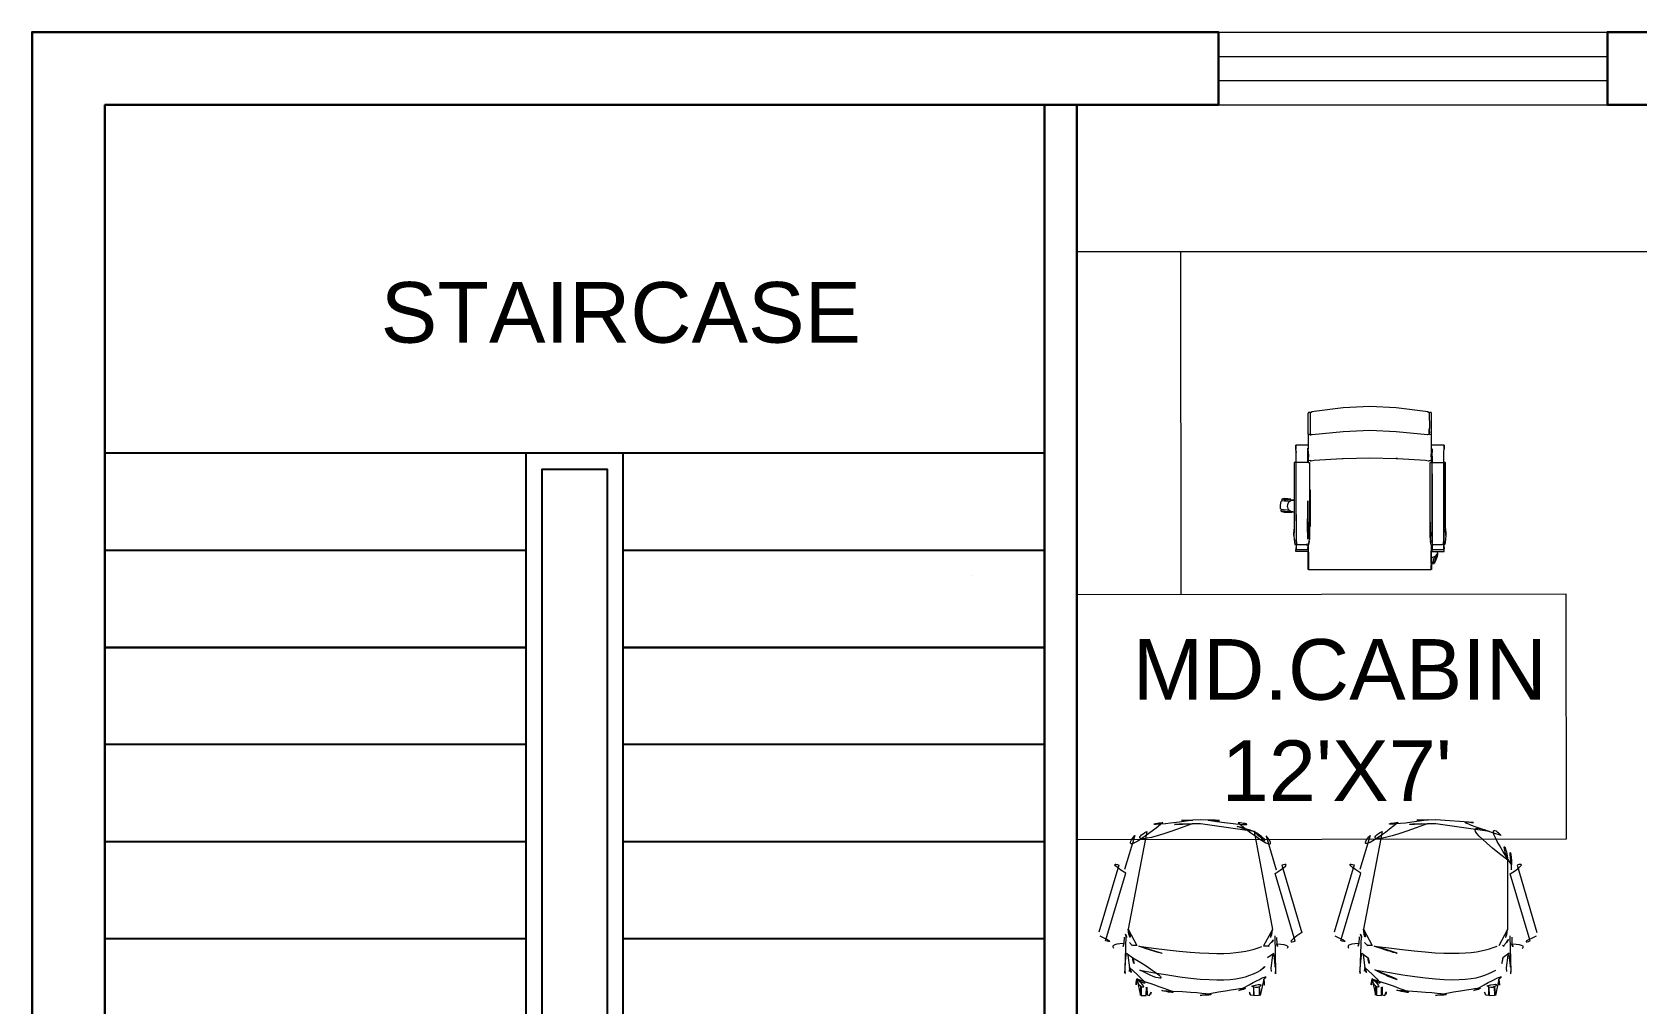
# Model space of a CAD drawing. Header units: inches. Extents: x 31613 to 11629803103, y 12993 to 6379790274.
# Drawn here: x 11629802738.4 to 11629802936.5, y 6379790154.3 to 6379790274.3 of the extents above; entities that cross this region are included whole.
import ezdxf

# ---------------------------------------------------------------- set-up
doc = ezdxf.new("R2010")
doc.units = ezdxf.units.IN
doc.layers.add('PDF_0', color=7, linetype='Continuous')
doc.layers.add('PDF_Text', color=7, linetype='Continuous')
for name, color, linetype, true_color in [('PDF_EXITING WALLS', 7, 'Continuous', 0xdd0000), ('PDF_FURNITURE', 30, 'Continuous', 0xff7f00), ('PDF_GLASS PARTITION', 7, 'Continuous', 0x7fffff)]:
    doc.layers.add(name, color=color, linetype=linetype, true_color=true_color)
doc.styles.add('PDF Arial', font='arial.ttf')

msp = doc.modelspace()

# ---------------------------------------------------------------- linework, layer by layer
at = {"layer": 'PDF_0', "lineweight": 25}
for points in [[(11629802863.38671, 6379790222.344686), (11629802804.37497, 6379790222.344686), (11629802747.37365, 6379790222.344686)], [(11629802799.38834, 6379790114.353596), (11629802799.38834, 6379790222.344686)], [(11629802811.37202, 6379790114.353596), (11629802811.37202, 6379790222.344686)], [(11629802867.44862, 6379790222.344686), (11629802867.4092, 6379790222.344686)], [(11629802747.37365, 6379790114.353596), (11629802801.37905, 6379790114.353596), (11629802801.37905, 6379790220.353975), (11629802804.37497, 6379790220.353975), (11629802809.38131, 6379790220.353975), (11629802809.38131, 6379790114.353596), (11629802863.38671, 6379790114.353596)], [(11629802799.38834, 6379790210.341296), (11629802747.37365, 6379790210.341296)], [(11629802863.38671, 6379790210.341296), (11629802811.37202, 6379790210.341296)], [(11629802867.44862, 6379790210.341296), (11629802867.38949, 6379790210.341296)], [(11629802854.37924, 6379790207.207406), (11629802854.37924, 6379790207.207406)], [(11629802799.38834, 6379790186.354226), (11629802747.37365, 6379790186.354226)], [(11629802863.38671, 6379790186.354226), (11629802811.37202, 6379790186.354226)], [(11629802867.44697, 6379790187.438213), (11629802867.40755, 6379790187.438213)], [(11629802799.38834, 6379790174.350836), (11629802747.37365, 6379790174.350836)], [(11629802863.38671, 6379790174.350836), (11629802811.37202, 6379790174.350836)], [(11629802867.44697, 6379790175.434823), (11629802867.40755, 6379790175.434823)], [(11629802799.38834, 6379790162.347445), (11629802747.37365, 6379790162.347445)], [(11629802863.38671, 6379790162.347445), (11629802811.37202, 6379790162.347445)]]:
    msp.add_lwpolyline(points, dxfattribs=at)
for points in [[(11629802747.37365, 6379790198.357615), (11629802799.38834, 6379790198.357615)], [(11629802811.37202, 6379790198.357615), (11629802863.38671, 6379790198.357615)], [(11629802867.38949, 6379790198.357615), (11629802867.44862, 6379790198.357615)], [(11629802867.38949, 6379790198.357615), (11629802867.44862, 6379790198.357615)]]:
    msp.add_lwpolyline(points, close=True, dxfattribs=at)
at = {"layer": 'PDF_EXITING WALLS', "lineweight": 30}
for points in [[(11629803086.99666, 6379790274.339665), (11629803094.38791, 6379790274.339665), (11629803103.37567, 6379790274.339665), (11629803103.37567, 6379790265.351906), (11629803103.37567, 6379789951.351895), (11629803103.37567, 6379789942.364136), (11629803094.38791, 6379789942.364136), (11629802747.37365, 6379789942.364136), (11629802738.38589, 6379789942.364136), (11629802738.38589, 6379789951.351895), (11629802738.38589, 6379790265.351906), (11629802738.38589, 6379790274.339665), (11629802747.37365, 6379790274.339665), (11629802884.87061, 6379790274.339665), (11629802884.87061, 6379790265.351906), (11629802867.38784, 6379790265.351906), (11629802747.37365, 6379790265.351906), (11629802747.37365, 6379789951.351895), (11629802943.36989, 6379789951.351895), (11629802943.36989, 6379789953.362316)], [(11629802946.24755, 6379790265.351906), (11629802932.88417, 6379790265.351906), (11629802932.88417, 6379790274.339665), (11629802946.24755, 6379790274.339665)], [(11629802863.38671, 6379790265.351906), (11629802863.38671, 6379790102.411273), (11629802867.38784, 6379790102.411273), (11629802867.38784, 6379790265.351906)]]:
    msp.add_lwpolyline(points, dxfattribs=at)
at = {"layer": 'PDF_FURNITURE', "lineweight": 0}
for points in [[(11629802946.22626, 6379790247.218706), (11629802867.38784, 6379790247.218706), (11629802867.38784, 6379790265.351906), (11629802946.24755, 6379790265.351906), (11629802946.24755, 6379790250.352595), (11629802946.24755, 6379790250.352595)], [(11629802880.27818, 6379790204.921045), (11629802880.23876, 6379790247.218706), (11629802867.38784, 6379790247.198996), (11629802867.36813, 6379790204.901336)], [(11629802894.41025, 6379790222.975343), (11629802894.41025, 6379790222.955633), (11629802894.41025, 6379790222.896503), (11629802894.42996, 6379790222.896503)], [(11629802895.92792, 6379790222.600853), (11629802895.92792, 6379790222.837373)], [(11629802912.72084, 6379790223.172443), (11629802912.72084, 6379790223.310413), (11629802912.72084, 6379790223.290703), (11629802912.74055, 6379790223.172443)], [(11629802912.68142, 6379790221.102893), (11629802912.68142, 6379790219.506383), (11629802912.68142, 6379790214.775983)], [(11629802893.81895, 6379790216.668143), (11629802893.06997, 6379790216.727273), (11629802892.83345, 6379790216.687853), (11629802892.91229, 6379790216.668143), (11629802893.1291, 6379790216.668143), (11629802893.44446, 6379790216.628723), (11629802893.74011, 6379790216.609013), (11629802893.97663, 6379790216.589303), (11629802894.03576, 6379790216.589303), (11629802894.03576, 6379790216.609013)], [(11629802892.71519, 6379790215.150473), (11629802892.99113, 6379790215.071633), (11629802893.64156, 6379790215.012503), (11629802893.93721, 6379790215.051923), (11629802893.85837, 6379790215.051923), (11629802893.62185, 6379790215.091343), (11629802893.3262, 6379790215.111053), (11629802893.08968, 6379790215.130763), (11629802892.77432, 6379790215.150473)], [(11629802896.10531, 6379790213.751063), (11629802896.10531, 6379790213.810193), (11629802896.12502, 6379790213.100633), (11629802896.12502, 6379790212.391073), (11629802896.10531, 6379790211.937743), (11629802896.10531, 6379790212.864113)], [(11629802911.02578, 6379790212.292523), (11629802911.04549, 6379790212.253103), (11629802911.04549, 6379790212.213683), (11629802911.02578, 6379790211.898323), (11629802911.02578, 6379790211.937743), (11629802911.00607, 6379790212.391073), (11629802911.00607, 6379790213.100633), (11629802911.02578, 6379790213.810193), (11629802911.02578, 6379790213.751063), (11629802911.02578, 6379790212.864113), (11629802911.04549, 6379790212.331943)], [(11629802894.21315, 6379790213.021793), (11629802894.21315, 6379790212.942953), (11629802894.21315, 6379790212.864113), (11629802894.19344, 6379790212.174263), (11629802894.17373, 6379790212.292523), (11629802894.17373, 6379790212.391073)], [(11629802912.91794, 6379790213.021793), (11629802912.95736, 6379790212.391073), (11629802912.95736, 6379790212.292523), (11629802912.93765, 6379790212.174263), (11629802912.93765, 6379790212.272813), (11629802912.91794, 6379790212.864113), (11629802912.91794, 6379790212.942953)], [(11629802911.91273, 6379790210.025873), (11629802911.91273, 6379790209.887903), (11629802911.91273, 6379790209.868193), (11629802911.87331, 6379790209.592253), (11629802911.63679, 6379790208.981243), (11629802911.49882, 6379790208.744723), (11629802911.47911, 6379790208.744723), (11629802911.47911, 6379790208.725013), (11629802911.40027, 6379790208.626463), (11629802911.18346, 6379790208.685593), (11629802911.28201, 6379790208.725013), (11629802911.28201, 6379790208.744723), (11629802911.36085, 6379790208.981243), (11629802911.51853, 6379790209.375443), (11629802911.61708, 6379790209.611963), (11629802911.73534, 6379790209.710513), (11629802911.81418, 6379790209.809063), (11629802911.87331, 6379790209.907613), (11629802911.89302, 6379790209.927323)], [(11629802912.70113, 6379790211.169053), (11629802912.68142, 6379790211.169053)], [(11629802895.92792, 6379790207.995743), (11629802895.92792, 6379790208.173133), (11629802895.94763, 6379790207.995743)], [(11629802911.16375, 6379790207.995743), (11629802911.18346, 6379790208.173133), (11629802911.18346, 6379790207.995743)], [(11629802927.83841, 6379790174.725263), (11629802927.79899, 6379790204.920983), (11629802867.38784, 6379790204.842143), (11629802867.40755, 6379790174.646423)]]:
    msp.add_lwpolyline(points, close=True, dxfattribs=at)
for points in [[(11629802911.16375, 6379790227.272123), (11629802911.18346, 6379790227.291833), (11629802911.14404, 6379790227.350963), (11629802910.90752, 6379790227.350963), (11629802910.88781, 6379790227.311543), (11629802910.69071, 6379790227.429803), (11629802910.43448, 6379790227.488933), (11629802906.82755, 6379790227.922553), (11629802903.55569, 6379790228.119653), (11629802900.28383, 6379790227.922553), (11629802896.6769, 6379790227.488933), (11629802896.42067, 6379790227.429803), (11629802896.22357, 6379790227.311543), (11629802896.20386, 6379790227.350963), (11629802895.96734, 6379790227.350963), (11629802895.92792, 6379790227.291833), (11629802895.94763, 6379790227.272123)], [(11629802895.92792, 6379790224.690113), (11629802895.92792, 6379790227.291833)], [(11629802912.72084, 6379790223.310413), (11629802912.72084, 6379790223.330123), (11629802911.18346, 6379790223.330123), (11629802911.18346, 6379790223.487803), (11629802911.18346, 6379790223.507513), (11629802911.18346, 6379790223.527223), (11629802911.18346, 6379790223.606063), (11629802911.18346, 6379790223.625773), (11629802911.18346, 6379790223.684903), (11629802911.18346, 6379790224.414173), (11629802911.18346, 6379790224.690113), (11629802911.14404, 6379790224.630983), (11629802910.92723, 6379790224.611273), (11629802910.88781, 6379790224.670403), (11629802910.69071, 6379790224.591563), (11629802906.82755, 6379790224.966053), (11629802903.55569, 6379790225.123733), (11629802900.28383, 6379790224.966053), (11629802896.42067, 6379790224.591563), (11629802896.22357, 6379790224.670403), (11629802896.22357, 6379790224.650693), (11629802896.22357, 6379790224.729533), (11629802896.22357, 6379790224.749243), (11629802896.22357, 6379790224.985763), (11629802896.22357, 6379790225.025183), (11629802896.22357, 6379790225.044893), (11629802896.22357, 6379790227.311543)], [(11629802910.88781, 6379790227.311543), (11629802910.90752, 6379790225.379963), (11629802910.88781, 6379790225.360253), (11629802910.88781, 6379790225.261703)], [(11629802911.18346, 6379790224.690113), (11629802911.18346, 6379790227.291833)], [(11629802896.22357, 6379790224.611273), (11629802896.22357, 6379790224.571853), (11629802896.22357, 6379790224.532433), (11629802896.22357, 6379790224.571853), (11629802896.22357, 6379790224.611273), (11629802896.22357, 6379790224.650693), (11629802896.20386, 6379790224.630983), (11629802895.96734, 6379790224.630983), (11629802895.92792, 6379790224.690113), (11629802895.92792, 6379790224.414173), (11629802895.92792, 6379790223.704613), (11629802895.92792, 6379790223.684903), (11629802895.92792, 6379790223.625773), (11629802895.92792, 6379790223.606063), (11629802895.92792, 6379790223.527223), (11629802895.92792, 6379790223.507513), (11629802895.92792, 6379790223.487803), (11629802895.92792, 6379790223.310413), (11629802895.92792, 6379790222.995053), (11629802895.92792, 6379790222.837373), (11629802895.8885, 6379790222.837373)], [(11629802895.92792, 6379790224.690113), (11629802895.92792, 6379790224.690113)], [(11629802895.92792, 6379790224.414173), (11629802895.92792, 6379790224.414173)], [(11629802895.92792, 6379790223.684903), (11629802895.92792, 6379790223.684903)], [(11629802895.92792, 6379790223.684903), (11629802895.92792, 6379790223.684903)], [(11629802896.22357, 6379790225.025183), (11629802896.22357, 6379790225.025183)], [(11629802896.22357, 6379790224.985763), (11629802896.22357, 6379790224.985763)], [(11629802896.22357, 6379790224.650693), (11629802896.22357, 6379790224.650693)], [(11629802896.22357, 6379790224.532433), (11629802896.22357, 6379790224.532433)], [(11629802910.90752, 6379790225.360253), (11629802910.88781, 6379790225.360253), (11629802910.88781, 6379790225.379963), (11629802910.88781, 6379790225.261703), (11629802910.90752, 6379790225.261703)], [(11629802910.88781, 6379790224.768953), (11629802910.88781, 6379790224.749243), (11629802910.88781, 6379790225.005473), (11629802910.88781, 6379790225.261703), (11629802910.90752, 6379790224.808373)], [(11629802910.88781, 6379790225.261703), (11629802910.88781, 6379790225.261703)], [(11629802910.88781, 6379790224.749243), (11629802910.88781, 6379790224.749243)], [(11629802910.88781, 6379790224.729533), (11629802910.88781, 6379790224.729533)], [(11629802910.88781, 6379790224.729533), (11629802910.88781, 6379790224.729533)], [(11629802911.18346, 6379790224.690113), (11629802911.18346, 6379790224.690113)], [(11629802911.18346, 6379790224.414173), (11629802911.18346, 6379790224.414173)], [(11629802911.18346, 6379790223.684903), (11629802911.18346, 6379790223.684903)], [(11629802911.18346, 6379790223.684903), (11629802911.18346, 6379790223.684903)], [(11629802911.18346, 6379790223.684903), (11629802911.18346, 6379790223.684903)], [(11629802895.92792, 6379790223.310413), (11629802894.41025, 6379790223.330123), (11629802894.41025, 6379790223.251283), (11629802894.41025, 6379790223.172443), (11629802894.41025, 6379790223.113313)], [(11629802894.41025, 6379790223.014763), (11629802894.41025, 6379790222.975343), (11629802894.41025, 6379790223.014763), (11629802894.41025, 6379790223.034473), (11629802894.41025, 6379790223.054183), (11629802894.41025, 6379790223.073893), (11629802894.41025, 6379790223.133023), (11629802894.41025, 6379790223.172443), (11629802894.41025, 6379790223.310413), (11629802894.41025, 6379790223.330123)], [(11629802894.41025, 6379790223.172443), (11629802894.41025, 6379790223.172443)], [(11629802894.41025, 6379790223.133023), (11629802894.41025, 6379790223.113313), (11629802894.41025, 6379790223.073893), (11629802894.41025, 6379790223.054183), (11629802894.41025, 6379790223.014763), (11629802894.41025, 6379790223.054183), (11629802894.41025, 6379790223.014763), (11629802894.41025, 6379790222.975343)], [(11629802894.41025, 6379790223.073893), (11629802894.41025, 6379790223.073893)], [(11629802894.41025, 6379790223.073893), (11629802894.41025, 6379790223.073893)], [(11629802894.41025, 6379790223.073893), (11629802894.41025, 6379790223.073893)], [(11629802894.41025, 6379790223.054183), (11629802894.41025, 6379790223.054183)], [(11629802894.41025, 6379790223.054183), (11629802894.41025, 6379790223.054183)], [(11629802894.41025, 6379790223.054183), (11629802894.41025, 6379790223.054183)], [(11629802894.41025, 6379790223.054183), (11629802894.41025, 6379790223.054183)], [(11629802894.42996, 6379790222.817663), (11629802894.41025, 6379790222.817663), (11629802894.41025, 6379790222.896503), (11629802894.41025, 6379790222.975343), (11629802894.41025, 6379790222.955633), (11629802894.41025, 6379790222.935923), (11629802894.41025, 6379790222.896503), (11629802894.41025, 6379790222.935923), (11629802894.41025, 6379790222.975343), (11629802894.41025, 6379790223.014763), (11629802894.41025, 6379790222.975343), (11629802894.41025, 6379790222.935923)], [(11629802894.41025, 6379790223.014763), (11629802894.41025, 6379790223.014763)], [(11629802894.41025, 6379790223.014763), (11629802894.41025, 6379790223.014763)], [(11629802894.41025, 6379790223.014763), (11629802894.41025, 6379790223.014763)], [(11629802894.41025, 6379790223.014763), (11629802894.41025, 6379790223.014763)], [(11629802894.41025, 6379790223.014763), (11629802894.41025, 6379790223.014763)], [(11629802894.41025, 6379790223.014763), (11629802894.41025, 6379790223.014763)], [(11629802894.41025, 6379790223.014763), (11629802894.41025, 6379790223.014763)], [(11629802894.41025, 6379790223.014763), (11629802894.41025, 6379790223.014763)], [(11629802894.41025, 6379790222.975343), (11629802894.41025, 6379790222.975343)], [(11629802894.41025, 6379790222.975343), (11629802894.41025, 6379790222.975343)], [(11629802894.41025, 6379790222.975343), (11629802894.41025, 6379790222.975343)], [(11629802894.41025, 6379790222.975343), (11629802894.41025, 6379790222.975343)], [(11629802894.41025, 6379790222.975343), (11629802894.41025, 6379790222.975343)], [(11629802894.41025, 6379790222.975343), (11629802894.41025, 6379790222.975343)], [(11629802894.41025, 6379790222.935923), (11629802894.41025, 6379790222.935923)], [(11629802895.92792, 6379790221.201443), (11629802895.8885, 6379790221.201443), (11629802894.44967, 6379790221.201443), (11629802894.44967, 6379790222.285493), (11629802894.44967, 6379790222.502303), (11629802894.44967, 6379790222.541723), (11629802894.44967, 6379790222.561433), (11629802894.42996, 6379790222.817663), (11629802894.42996, 6379790222.896503), (11629802894.41025, 6379790222.896503), (11629802894.41025, 6379790222.837373), (11629802894.41025, 6379790222.896503), (11629802894.41025, 6379790222.837373), (11629802894.41025, 6379790222.817663)], [(11629802894.41025, 6379790222.896503), (11629802894.41025, 6379790222.896503)], [(11629802894.41025, 6379790222.896503), (11629802894.41025, 6379790222.896503)], [(11629802894.42996, 6379790222.896503), (11629802894.42996, 6379790222.896503)], [(11629802894.44967, 6379790222.561433), (11629802894.44967, 6379790222.502303), (11629802894.44967, 6379790222.443173)], [(11629802895.8885, 6379790221.201443), (11629802895.8885, 6379790222.305203), (11629802895.8885, 6379790222.522013), (11629802895.8885, 6379790222.837373), (11629802895.8885, 6379790222.975343)], [(11629802895.92792, 6379790223.507513), (11629802895.92792, 6379790223.507513)], [(11629802895.92792, 6379790223.487803), (11629802895.92792, 6379790223.487803)], [(11629802895.92792, 6379790223.310413), (11629802895.92792, 6379790223.310413)], [(11629802895.92792, 6379790222.837373), (11629802895.92792, 6379790222.837373)], [(11629802895.92792, 6379790222.600853), (11629802895.92792, 6379790222.482593), (11629802895.92792, 6379790222.462883), (11629802895.92792, 6379790222.246073), (11629802895.92792, 6379790221.694193)], [(11629802895.92792, 6379790222.482593), (11629802895.92792, 6379790222.482593)], [(11629802895.92792, 6379790222.482593), (11629802895.92792, 6379790222.482593)], [(11629802895.92792, 6379790222.462883), (11629802895.92792, 6379790222.462883)], [(11629802895.92792, 6379790222.462883), (11629802895.96734, 6379790222.048973)], [(11629802895.96734, 6379790221.989843), (11629802895.96734, 6379790222.048973), (11629802895.92792, 6379790221.694193), (11629802895.92792, 6379790221.575933), (11629802895.92792, 6379790221.457673), (11629802895.92792, 6379790221.201443), (11629802896.10531, 6379790221.201443), (11629802896.12502, 6379790214.795693), (11629802896.12502, 6379790214.775983), (11629802896.10531, 6379790213.810193)], [(11629802895.92792, 6379790221.575933), (11629802895.96734, 6379790221.457673), (11629802896.18415, 6379790221.418253), (11629802896.22357, 6379790221.457673), (11629802896.24328, 6379790221.378833), (11629802896.30241, 6379790221.378833), (11629802896.6769, 6379790221.457673), (11629802900.14586, 6379790221.674483), (11629802900.28383, 6379790221.694193), (11629802903.55569, 6379790221.753323), (11629802906.82755, 6379790221.694193), (11629802906.96552, 6379790221.674483), (11629802906.82755, 6379790221.694193)], [(11629802906.96552, 6379790221.674483), (11629802910.43448, 6379790221.457673), (11629802910.80897, 6379790221.378833), (11629802910.8681, 6379790221.378833), (11629802910.88781, 6379790221.437963), (11629802910.92723, 6379790221.418253), (11629802911.14404, 6379790221.457673), (11629802911.18346, 6379790221.575933), (11629802911.18346, 6379790221.694193), (11629802911.14404, 6379790222.048973), (11629802911.14404, 6379790221.989843)], [(11629802911.14404, 6379790222.048973), (11629802911.18346, 6379790222.462883), (11629802911.18346, 6379790222.482593), (11629802911.18346, 6379790222.541723), (11629802911.18346, 6379790222.837373), (11629802911.18346, 6379790223.330123)], [(11629802911.18346, 6379790223.507513), (11629802911.18346, 6379790223.507513)], [(11629802911.18346, 6379790223.487803), (11629802911.18346, 6379790223.487803)], [(11629802911.18346, 6379790222.837373), (11629802911.18346, 6379790222.837373)], [(11629802911.18346, 6379790222.837373), (11629802911.24259, 6379790222.837373)], [(11629802911.18346, 6379790222.482593), (11629802911.18346, 6379790222.482593)], [(11629802911.18346, 6379790222.482593), (11629802911.18346, 6379790222.482593)], [(11629802911.18346, 6379790221.694193), (11629802911.18346, 6379790222.108103), (11629802911.18346, 6379790222.246073), (11629802911.18346, 6379790222.462883)], [(11629802911.18346, 6379790222.462883), (11629802911.18346, 6379790222.462883)], [(11629802911.2623, 6379790221.970133), (11629802911.2623, 6379790222.108103), (11629802911.24259, 6379790222.108103), (11629802911.20317, 6379790222.108103), (11629802911.18346, 6379790222.108103)], [(11629802911.18346, 6379790221.201443), (11629802911.24259, 6379790221.201443), (11629802911.24259, 6379790221.970133), (11629802911.2623, 6379790221.970133), (11629802911.2623, 6379790221.201443), (11629802911.24259, 6379790221.201443)], [(11629802911.24259, 6379790222.896503), (11629802911.24259, 6379790222.896503)], [(11629802911.24259, 6379790222.896503), (11629802911.24259, 6379790222.837373), (11629802911.2623, 6379790222.502303), (11629802911.2623, 6379790222.443173)], [(11629802911.24259, 6379790222.837373), (11629802911.24259, 6379790222.837373)], [(11629802911.24259, 6379790221.970133), (11629802911.24259, 6379790222.108103), (11629802911.24259, 6379790222.285493), (11629802911.2623, 6379790222.502303), (11629802911.2623, 6379790222.541723)], [(11629802911.2623, 6379790221.201443), (11629802912.68142, 6379790221.201443), (11629802912.70113, 6379790221.201443), (11629802912.70113, 6379790222.285493), (11629802912.68142, 6379790222.541723), (11629802912.72084, 6379790222.817663), (11629802912.74055, 6379790222.837373), (11629802912.74055, 6379790222.975343), (11629802912.72084, 6379790222.837373)], [(11629802911.2623, 6379790222.108103), (11629802911.2623, 6379790222.305203)], [(11629802912.72084, 6379790223.290703), (11629802912.74055, 6379790223.172443), (11629802912.74055, 6379790223.093603)], [(11629802912.72084, 6379790223.054183), (11629802912.74055, 6379790223.014763), (11629802912.74055, 6379790223.054183), (11629802912.72084, 6379790223.054183), (11629802912.72084, 6379790223.073893), (11629802912.72084, 6379790223.172443), (11629802912.74055, 6379790223.172443), (11629802912.74055, 6379790223.093603), (11629802912.74055, 6379790223.054183)], [(11629802912.72084, 6379790223.172443), (11629802912.72084, 6379790223.172443)], [(11629802912.74055, 6379790222.995053), (11629802912.74055, 6379790223.014763), (11629802912.74055, 6379790222.995053), (11629802912.74055, 6379790222.975343), (11629802912.72084, 6379790222.817663)], [(11629802912.72084, 6379790222.817663), (11629802912.72084, 6379790222.817663)], [(11629802912.74055, 6379790223.172443), (11629802912.74055, 6379790223.172443)], [(11629802912.74055, 6379790223.014763), (11629802912.74055, 6379790223.014763)], [(11629802912.74055, 6379790222.975343), (11629802912.74055, 6379790222.975343)], [(11629802912.74055, 6379790222.975343), (11629802912.74055, 6379790222.975343)], [(11629802912.74055, 6379790222.975343), (11629802912.74055, 6379790222.975343)], [(11629802894.44967, 6379790221.201443), (11629802894.21315, 6379790221.201443), (11629802894.21315, 6379790216.549883), (11629802894.19344, 6379790216.549883), (11629802894.17373, 6379790216.549883), (11629802894.15402, 6379790216.530173), (11629802892.69548, 6379790216.648433), (11629802892.65606, 6379790216.431623)], [(11629802894.44967, 6379790221.201443), (11629802894.44967, 6379790221.201443)], [(11629802894.44967, 6379790214.243813), (11629802894.44967, 6379790213.967873), (11629802894.44967, 6379790214.775983), (11629802894.44967, 6379790221.102893)], [(11629802900.14586, 6379790221.674483), (11629802900.28383, 6379790221.694193)], [(11629802910.88781, 6379790221.437963), (11629802910.88781, 6379790221.437963)], [(11629802911.02578, 6379790213.810193), (11629802911.00607, 6379790214.775983), (11629802911.00607, 6379790214.795693), (11629802911.02578, 6379790221.201443), (11629802911.18346, 6379790221.201443), (11629802911.18346, 6379790221.457673), (11629802911.18346, 6379790221.575933)], [(11629802911.24259, 6379790214.795693), (11629802911.24259, 6379790219.782323), (11629802911.24259, 6379790219.802033), (11629802911.24259, 6379790220.117393), (11629802911.24259, 6379790221.083183)], [(11629802911.24259, 6379790220.117393), (11629802911.24259, 6379790220.117393)], [(11629802911.24259, 6379790219.802033), (11629802911.24259, 6379790219.802033)], [(11629802911.24259, 6379790219.782323), (11629802911.24259, 6379790219.782323)], [(11629802911.24259, 6379790219.782323), (11629802911.24259, 6379790216.786403), (11629802911.24259, 6379790214.775983), (11629802911.2623, 6379790214.342363), (11629802911.2623, 6379790213.770773), (11629802911.2623, 6379790213.278023), (11629802911.2623, 6379790213.159763)], [(11629802911.2623, 6379790221.201443), (11629802911.2623, 6379790221.201443)], [(11629802912.91794, 6379790213.021793), (11629802912.91794, 6379790221.201443), (11629802912.70113, 6379790221.201443)], [(11629802896.20386, 6379790217.831033), (11629802896.20386, 6379790213.297733)], [(11629802912.68142, 6379790219.506383), (11629802912.70113, 6379790211.681513), (11629802912.70113, 6379790211.090213), (11629802912.642, 6379790211.090213)], [(11629802893.58243, 6379790216.431623), (11629802893.70069, 6379790216.411913), (11629802893.58243, 6379790216.333073), (11629802893.48388, 6379790216.214813), (11629802893.42475, 6379790216.096553), (11629802893.38533, 6379790215.958583), (11629802893.36562, 6379790215.800903), (11629802893.38533, 6379790215.662933), (11629802893.42475, 6379790215.524963), (11629802893.48388, 6379790215.406703), (11629802893.58243, 6379790215.288443), (11629802893.60214, 6379790215.268733), (11629802893.34591, 6379790215.288443), (11629802892.91229, 6379790215.327863), (11629802892.65606, 6379790215.347573), (11629802892.59693, 6379790215.406703), (11629802892.5378, 6379790215.485543), (11629802892.51809, 6379790215.938873), (11629802892.59693, 6379790216.392203), (11629802892.65606, 6379790216.431623), (11629802892.7349, 6379790216.490753), (11629802892.77432, 6379790216.490753), (11629802893.01084, 6379790216.471043), (11629802893.20794, 6379790216.451333), (11629802892.99113, 6379790216.471043)], [(11629802892.83345, 6379790216.687853), (11629802892.69548, 6379790216.648433)], [(11629802892.83345, 6379790216.687853), (11629802892.83345, 6379790216.687853)], [(11629802892.83345, 6379790216.687853), (11629802892.83345, 6379790216.687853)], [(11629802893.20794, 6379790216.451333), (11629802893.42475, 6379790216.451333), (11629802893.58243, 6379790216.431623), (11629802893.70069, 6379790216.431623), (11629802893.81895, 6379790216.490753), (11629802893.95692, 6379790216.530173), (11629802894.09489, 6379790216.530173), (11629802894.15402, 6379790216.530173)], [(11629802893.70069, 6379790216.431623), (11629802893.70069, 6379790216.411913)], [(11629802893.70069, 6379790216.411913), (11629802893.70069, 6379790216.411913)], [(11629802894.21315, 6379790216.549883), (11629802894.21315, 6379790215.071633), (11629802894.19344, 6379790215.071633), (11629802894.09489, 6379790215.071633), (11629802894.03576, 6379790215.091343), (11629802893.95692, 6379790215.051923), (11629802893.93721, 6379790215.051923)], [(11629802894.03576, 6379790216.589303), (11629802894.07518, 6379790216.589303), (11629802894.17373, 6379790216.549883)], [(11629802895.8885, 6379790211.720933), (11629802895.8885, 6379790211.819483), (11629802895.8885, 6379790212.154553), (11629802895.8885, 6379790212.193973), (11629802895.8885, 6379790212.213683), (11629802895.86879, 6379790212.883823), (11629802895.86879, 6379790213.770773), (11629802895.8885, 6379790214.775983), (11629802895.8885, 6379790215.150473), (11629802895.8885, 6379790215.702353), (11629802895.8885, 6379790216.451333), (11629802895.8885, 6379790215.702353), (11629802895.8885, 6379790215.150473), (11629802895.8885, 6379790212.174263), (11629802895.8885, 6379790212.075713), (11629802895.8885, 6379790212.154553), (11629802895.8885, 6379790212.016583), (11629802895.8885, 6379790212.075713)], [(11629802895.8885, 6379790216.451333), (11629802895.8885, 6379790216.451333)], [(11629802911.24259, 6379790214.775983), (11629802911.24259, 6379790214.795693), (11629802911.24259, 6379790216.786403)], [(11629802892.59693, 6379790215.406703), (11629802892.57722, 6379790215.209603), (11629802892.69548, 6379790215.150473), (11629802892.71519, 6379790215.150473)], [(11629802892.57722, 6379790215.209603), (11629802893.9175, 6379790215.111053)], [(11629802893.3262, 6379790215.111053), (11629802893.3262, 6379790215.111053)], [(11629802894.03576, 6379790215.091343), (11629802893.95692, 6379790215.091343), (11629802893.9175, 6379790215.111053), (11629802893.81895, 6379790215.130763), (11629802893.70069, 6379790215.209603), (11629802893.60214, 6379790215.268733)], [(11629802894.21315, 6379790215.071633), (11629802894.21315, 6379790213.021793)], [(11629802894.44967, 6379790214.775983), (11629802894.44967, 6379790214.243813), (11629802894.44967, 6379790213.770773), (11629802894.44967, 6379790212.883823), (11629802894.44967, 6379790212.193973), (11629802894.44967, 6379790211.720933)], [(11629802894.44967, 6379790213.967873), (11629802894.44967, 6379790213.770773), (11629802894.44967, 6379790213.100633), (11629802894.44967, 6379790213.041503), (11629802894.44967, 6379790213.002083), (11629802894.44967, 6379790212.982373), (11629802894.44967, 6379790212.864113), (11629802894.44967, 6379790212.174263), (11629802894.44967, 6379790211.720933), (11629802894.44967, 6379790211.090213), (11629802894.48909, 6379790211.090213), (11629802894.44967, 6379790211.720933), (11629802894.48909, 6379790211.129633)], [(11629802895.8885, 6379790215.702353), (11629802895.8885, 6379790215.702353)], [(11629802895.8885, 6379790215.150473), (11629802895.8885, 6379790215.150473)], [(11629802911.24259, 6379790214.795693), (11629802911.24259, 6379790214.795693)], [(11629802911.24259, 6379790214.795693), (11629802911.24259, 6379790214.795693)], [(11629802911.24259, 6379790214.795693), (11629802911.24259, 6379790214.795693)], [(11629802911.2623, 6379790214.342363), (11629802911.2623, 6379790213.889033), (11629802911.24259, 6379790214.775983), (11629802911.24259, 6379790213.770773)], [(11629802911.2623, 6379790213.278023), (11629802911.2623, 6379790213.889033)], [(11629802912.68142, 6379790211.720933), (11629802912.68142, 6379790212.193973), (11629802912.68142, 6379790212.883823), (11629802912.68142, 6379790213.770773), (11629802912.68142, 6379790214.775983)], [(11629802894.17373, 6379790212.292523), (11629802894.21315, 6379790212.942953), (11629802894.19344, 6379790212.272813), (11629802894.19344, 6379790212.174263), (11629802894.19344, 6379790212.154553), (11629802894.21315, 6379790211.681513), (11629802894.29199, 6379790211.050793), (11629802894.44967, 6379790211.050793), (11629802894.60735, 6379790211.050793), (11629802894.48909, 6379790211.090213)], [(11629802895.8885, 6379790212.016583), (11629802895.8885, 6379790211.819483)], [(11629802895.8885, 6379790211.819483), (11629802895.8885, 6379790211.819483)], [(11629802896.06589, 6379790211.484413), (11629802896.10531, 6379790211.681513), (11629802896.10531, 6379790212.213683), (11629802896.10531, 6379790212.864113)], [(11629802896.10531, 6379790211.937743), (11629802896.10531, 6379790211.681513)], [(11629802911.02578, 6379790212.864113), (11629802911.02578, 6379790212.292523), (11629802911.02578, 6379790211.937743), (11629802911.02578, 6379790211.819483), (11629802911.02578, 6379790211.799773), (11629802911.02578, 6379790211.681513)], [(11629802911.02578, 6379790211.898323), (11629802911.02578, 6379790211.799773), (11629802911.02578, 6379790211.819483)], [(11629802911.02578, 6379790211.799773), (11629802911.02578, 6379790211.681513), (11629802911.0652, 6379790211.484413), (11629802911.08491, 6379790211.188763), (11629802911.10462, 6379790211.188763), (11629802911.0652, 6379790211.484413)], [(11629802911.02578, 6379790211.799773), (11629802911.02578, 6379790211.799773)], [(11629802911.04549, 6379790212.331943), (11629802911.04549, 6379790212.253103)], [(11629802911.2623, 6379790211.937743), (11629802911.2623, 6379790211.957453), (11629802911.2623, 6379790211.996873), (11629802911.24259, 6379790212.193973), (11629802911.24259, 6379790212.272813), (11629802911.24259, 6379790212.726143), (11629802911.24259, 6379790212.883823), (11629802911.24259, 6379790212.942953), (11629802911.24259, 6379790212.923243), (11629802911.24259, 6379790213.770773), (11629802911.2623, 6379790213.159763), (11629802911.24259, 6379790212.942953)], [(11629802911.24259, 6379790212.923243), (11629802911.24259, 6379790212.469913), (11629802911.24259, 6379790211.839193)], [(11629802911.24259, 6379790212.726143), (11629802911.24259, 6379790212.469913), (11629802911.24259, 6379790212.272813)], [(11629802911.24259, 6379790212.469913), (11629802911.24259, 6379790212.469913)], [(11629802911.28201, 6379790211.208473), (11629802911.2623, 6379790211.582963), (11629802911.24259, 6379790211.681513), (11629802911.24259, 6379790211.839193), (11629802911.2623, 6379790211.819483), (11629802911.2623, 6379790211.720933), (11629802911.2623, 6379790211.937743), (11629802911.2623, 6379790211.819483), (11629802911.2623, 6379790211.582963)], [(11629802911.2623, 6379790211.819483), (11629802911.2623, 6379790211.819483)], [(11629802912.95736, 6379790212.292523), (11629802912.91794, 6379790212.942953), (11629802912.93765, 6379790212.272813), (11629802912.93765, 6379790212.253103), (11629802912.93765, 6379790212.233393), (11629802912.93765, 6379790212.174263), (11629802912.93765, 6379790212.154553), (11629802912.91794, 6379790211.681513), (11629802912.8391, 6379790211.050793), (11629802912.70113, 6379790211.050793)], [(11629802912.93765, 6379790212.272813), (11629802912.93765, 6379790212.272813)], [(11629802912.93765, 6379790212.253103), (11629802912.93765, 6379790212.253103)], [(11629802912.93765, 6379790212.233393), (11629802912.93765, 6379790212.233393)], [(11629802894.44967, 6379790211.050793), (11629802894.44967, 6379790210.696013), (11629802894.41025, 6379790210.696013), (11629802894.41025, 6379790210.656593), (11629802894.41025, 6379790210.538333), (11629802894.41025, 6379790210.459493), (11629802894.41025, 6379790210.420073), (11629802894.41025, 6379790210.400363)], [(11629802895.92792, 6379790210.636883), (11629802895.92792, 6379790210.656593), (11629802895.94763, 6379790210.597463), (11629802895.94763, 6379790210.183553), (11629802895.92792, 6379790210.183553), (11629802894.41025, 6379790210.183553), (11629802894.41025, 6379790210.203263), (11629802894.41025, 6379790210.360943), (11629802894.41025, 6379790210.400363), (11629802894.41025, 6379790210.380653)], [(11629802894.41025, 6379790210.538333), (11629802894.41025, 6379790210.538333)], [(11629802894.41025, 6379790210.459493), (11629802894.41025, 6379790210.459493)], [(11629802894.41025, 6379790210.420073), (11629802894.41025, 6379790210.420073)], [(11629802894.41025, 6379790210.360943), (11629802894.41025, 6379790210.360943)], [(11629802894.41025, 6379790210.360943), (11629802894.41025, 6379790210.360943)], [(11629802894.44967, 6379790210.696013), (11629802894.44967, 6379790210.558043), (11629802894.44967, 6379790210.459493), (11629802895.8885, 6379790210.459493), (11629802895.8885, 6379790210.696013), (11629802895.92792, 6379790210.676303), (11629802895.92792, 6379790210.656593), (11629802895.92792, 6379790211.031083), (11629802895.96734, 6379790209.296603), (11629802895.96734, 6379790208.705303), (11629802895.96734, 6379790208.330813), (11629802895.96734, 6379790208.153423), (11629802895.96734, 6379790208.133713), (11629802895.96734, 6379790207.995743), (11629802911.14404, 6379790207.995743), (11629802911.14404, 6379790208.133713), (11629802911.14404, 6379790208.153423), (11629802911.14404, 6379790208.330813)], [(11629802895.6914, 6379790211.031083), (11629802895.63227, 6379790211.011373), (11629802894.7059, 6379790211.011373), (11629802894.60735, 6379790211.050793)], [(11629802895.86879, 6379790211.090213), (11629802895.84908, 6379790211.090213), (11629802895.82937, 6379790211.090213), (11629802895.6914, 6379790211.031083), (11629802895.8885, 6379790211.031083), (11629802895.8885, 6379790210.696013)], [(11629802895.84908, 6379790211.090213), (11629802895.82937, 6379790211.090213)], [(11629802895.84908, 6379790211.090213), (11629802895.84908, 6379790211.090213)], [(11629802895.8885, 6379790211.031083), (11629802895.92792, 6379790211.031083), (11629802896.00676, 6379790211.031083), (11629802896.02647, 6379790211.188763), (11629802896.04618, 6379790211.188763), (11629802896.06589, 6379790211.484413), (11629802896.02647, 6379790211.188763)], [(11629802895.92792, 6379790211.031083), (11629802895.92792, 6379790211.031083)], [(11629802895.92792, 6379790210.656593), (11629802895.92792, 6379790210.656593)], [(11629802895.92792, 6379790208.173133), (11629802895.92792, 6379790208.725013), (11629802895.92792, 6379790209.493703), (11629802895.92792, 6379790209.513413), (11629802895.92792, 6379790209.533123), (11629802895.92792, 6379790210.183553)], [(11629802911.18346, 6379790209.493703), (11629802911.14404, 6379790208.705303), (11629802911.14404, 6379790209.296603), (11629802911.14404, 6379790209.572543), (11629802911.18346, 6379790211.031083), (11629802911.14404, 6379790211.031083), (11629802911.10462, 6379790211.188763)], [(11629802911.14404, 6379790208.705303), (11629802911.14404, 6379790208.330813), (11629802911.18346, 6379790208.725013), (11629802911.18346, 6379790209.493703), (11629802911.18346, 6379790209.513413), (11629802911.18346, 6379790209.533123), (11629802911.18346, 6379790211.031083), (11629802911.2623, 6379790211.031083), (11629802911.24259, 6379790210.696013), (11629802911.20317, 6379790210.676303), (11629802911.20317, 6379790210.597463), (11629802911.20317, 6379790210.360943), (11629802911.20317, 6379790210.183553), (11629802911.95215, 6379790210.183553)], [(11629802911.18346, 6379790211.031083), (11629802911.18346, 6379790211.031083)], [(11629802911.24259, 6379790210.696013), (11629802911.24259, 6379790210.558043), (11629802911.24259, 6379790210.459493), (11629802912.68142, 6379790210.459493), (11629802912.68142, 6379790211.050793), (11629802912.52374, 6379790211.050793), (11629802912.42519, 6379790211.011373), (11629802911.51853, 6379790211.011373), (11629802911.4594, 6379790211.031083), (11629802911.2623, 6379790211.031083)], [(11629802911.2623, 6379790211.720933), (11629802911.2623, 6379790211.444993)], [(11629802911.2623, 6379790211.582963), (11629802911.2623, 6379790211.582963)], [(11629802911.28201, 6379790211.090213), (11629802911.30172, 6379790211.090213), (11629802911.28201, 6379790211.090213), (11629802911.2623, 6379790211.090213)], [(11629802911.28201, 6379790211.090213), (11629802911.28201, 6379790211.090213)], [(11629802911.30172, 6379790211.090213), (11629802911.4594, 6379790211.031083)], [(11629802911.87331, 6379790209.907613), (11629802911.40027, 6379790208.626463)], [(11629802911.91273, 6379790209.868193), (11629802911.81418, 6379790209.592253), (11629802911.69592, 6379790209.296603), (11629802911.47911, 6379790208.744723), (11629802911.51853, 6379790208.784143), (11629802911.51853, 6379790208.803853)], [(11629802911.91273, 6379790210.025873), (11629802911.93244, 6379790210.065293), (11629802911.95215, 6379790210.183553), (11629802912.74055, 6379790210.183553), (11629802912.74055, 6379790210.341233), (11629802912.74055, 6379790210.420073), (11629802912.74055, 6379790210.518623), (11629802912.74055, 6379790210.538333), (11629802912.72084, 6379790210.676303), (11629802912.72084, 6379790210.558043)], [(11629802911.91273, 6379790209.868193), (11629802911.91273, 6379790209.868193)], [(11629802912.52374, 6379790211.050793), (11629802912.642, 6379790211.090213), (11629802912.68142, 6379790211.720933), (11629802912.68142, 6379790211.307023), (11629802912.68142, 6379790211.326733), (11629802912.68142, 6379790211.287313), (11629802912.68142, 6379790211.307023)], [(11629802912.68142, 6379790211.326733), (11629802912.68142, 6379790211.326733)], [(11629802912.68142, 6379790211.287313), (11629802912.68142, 6379790211.287313)], [(11629802912.68142, 6379790211.228183), (11629802912.68142, 6379790211.287313), (11629802912.68142, 6379790211.228183), (11629802912.68142, 6379790211.169053), (11629802912.68142, 6379790211.129633)], [(11629802912.68142, 6379790211.169053), (11629802912.68142, 6379790211.169053)], [(11629802912.68142, 6379790211.050793), (11629802912.70113, 6379790211.050793), (11629802912.70113, 6379790210.696013)], [(11629802912.68142, 6379790210.459493), (11629802912.70113, 6379790210.558043), (11629802912.70113, 6379790210.696013), (11629802912.72084, 6379790210.696013), (11629802912.72084, 6379790210.676303), (11629802912.74055, 6379790210.538333), (11629802912.74055, 6379790210.518623), (11629802912.72084, 6379790210.518623)], [(11629802912.72084, 6379790210.538333), (11629802912.74055, 6379790210.538333)], [(11629802912.74055, 6379790210.538333), (11629802912.74055, 6379790210.538333)], [(11629802912.74055, 6379790210.518623), (11629802912.74055, 6379790210.518623)], [(11629802912.74055, 6379790210.518623), (11629802912.74055, 6379790210.518623)], [(11629802912.74055, 6379790210.518623), (11629802912.74055, 6379790210.518623)], [(11629802912.74055, 6379790210.420073), (11629802912.74055, 6379790210.420073)], [(11629802912.74055, 6379790210.341233), (11629802912.74055, 6379790210.341233)], [(11629802895.92792, 6379790208.725013), (11629802895.92792, 6379790208.725013)], [(11629802895.92792, 6379790208.725013), (11629802895.92792, 6379790208.725013)], [(11629802895.96734, 6379790207.995743), (11629802895.94763, 6379790207.995743)], [(11629802911.16375, 6379790207.995743), (11629802911.14404, 6379790207.995743)], [(11629802911.18346, 6379790209.513413), (11629802911.20317, 6379790209.513413), (11629802911.34114, 6379790209.513413), (11629802911.47911, 6379790209.552833), (11629802911.61708, 6379790209.611963)], [(11629802911.18346, 6379790209.513413), (11629802911.18346, 6379790209.513413)], [(11629802911.18346, 6379790208.725013), (11629802911.18346, 6379790208.725013)], [(11629802911.18346, 6379790208.725013), (11629802911.18346, 6379790208.725013)], [(11629802911.18346, 6379790208.725013), (11629802911.18346, 6379790208.685593), (11629802911.18346, 6379790208.173133)], [(11629802911.18346, 6379790208.685593), (11629802911.18346, 6379790208.685593)], [(11629802911.59737, 6379790209.020663), (11629802911.59737, 6379790209.020663)], [(11629802911.61708, 6379790209.611963), (11629802911.61708, 6379790209.611963)], [(11629802921.01875, 6379790171.512533), (11629802921.01875, 6379790170.901523)], [(11629802873.35997, 6379790158.878423), (11629802873.35997, 6379790159.095233), (11629802873.43881, 6379790160.041313), (11629802873.49794, 6379790160.593193)], [(11629802873.87243, 6379790161.933473), (11629802874.2075, 6379790161.539273)], [(11629802891.37491, 6379790161.894053), (11629802891.02013, 6379790161.499853)], [(11629802902.3928, 6379790158.898133), (11629802902.3928, 6379790159.095233), (11629802902.49135, 6379790160.041313), (11629802902.55048, 6379790160.612903)], [(11629802902.90526, 6379790161.933473), (11629802903.26004, 6379790161.539273)], [(11629802920.42745, 6379790161.894053), (11629802920.07267, 6379790161.519563)]]:
    msp.add_lwpolyline(points, dxfattribs=at)
for points in [[(11629802883.56975, 6379790177.011623), (11629802882.64338, 6379790177.051043), (11629802881.7226, 6379790177.031049, 0.04026480955888928), (11629802878.00845, 6379790176.716654, 0.202007725763893), (11629802874.55745, 6379790175.122552, 0.202850207692613), (11629802873.30084, 6379790171.532243), (11629802873.28113, 6379790170.940943)], [(11629802889.27333, 6379790175.603945, 0.1042544964918421), (11629802883.6683, 6379790176.558293), (11629802882.64338, 6379790176.558293), (11629802881.63247, 6379790176.566776, 0.1042544964918334), (11629802876.02633, 6379790175.616798, 0.2709399452235523), (11629802873.77388, 6379790172.103833), (11629802873.73571, 6379790163.559662, 0.269705424844177), (11629802875.03532, 6379790161.440723), (11629802874.7988, 6379790161.539273, 0.08826394177128877), (11629802874.32576, 6379790161.578693), (11629802874.24692, 6379790161.539273)], [(11629802883.58957, 6379790177.030449, -0.04026480955886237), (11629802887.29557, 6379790176.696355, -0.2020077257638382), (11629802890.74086, 6379790175.090012, -0.2028502076923298), (11629802891.98592, 6379790171.512533), (11629802891.98592, 6379790170.901523)], [(11629802910.77514, 6379790177.050758, 0.04026480955881611), (11629802907.04128, 6379790176.736363, 0.2020077257642621), (11629802903.59028, 6379790175.142262, 0.2028502076925972), (11629802902.33367, 6379790171.551953), (11629802902.33367, 6379790170.940943)], [(11629802920.58191, 6379790172.080039, 0.2709399452243908), (11629802918.32642, 6379790175.609942, 0.1042544964916971), (11629802912.72084, 6379790176.578003), (11629802911.69592, 6379790176.578003), (11629802910.65129, 6379790176.578003, 0.1042544964920821), (11629802905.07307, 6379790175.642071, 0.2709399452229364), (11629802902.80671, 6379790172.103833), (11629802902.76729, 6379790163.549693)], [(11629802921.04448, 6379790171.528497, 0.2028502076924188), (11629802919.7934, 6379790175.109721, 0.2020077257647947), (11629802916.34255, 6379790176.716684, 0.04026480955852081), (11629802912.62229, 6379790177.031333), (11629802911.69592, 6379790177.051043), (11629802910.74984, 6379790177.031333)], [(11629802889.27388, 6379790175.609942, -0.2709399452234942), (11629802891.51288, 6379790172.064413), (11629802891.53103, 6379790163.530953, -0.2697054248472245), (11629802890.19231, 6379790161.421013), (11629802890.42883, 6379790161.519563, -0.08826394174780022), (11629802890.90187, 6379790161.539273), (11629802891.00042, 6379790161.499853)], [(11629802895.1573, 6379790163.144007, -0.1377454041579057), (11629802895.05464, 6379790162.684045, -0.1767278619261972), (11629802894.32943, 6379790162.088595, -0.1909882911798406), (11629802892.7039, 6379790162.102942, -0.1767278619447845), (11629802891.96327, 6379790162.693034, -0.1377454041355193), (11629802891.84795, 6379790163.135783), (11629802891.86959, 6379790170.420259, -0.1377454041614233), (11629802891.97224, 6379790170.860511, -0.1767278619472727), (11629802892.69745, 6379790171.45596, -0.1909882911820673), (11629802894.3427, 6379790171.441615, -0.1767278619273797), (11629802895.08332, 6379790170.871232, -0.1377454041424093), (11629802895.15923, 6379790170.408773), (11629802895.15923, 6379790163.116073)], [(11629802920.54571, 6379790172.084123), (11629802920.56387, 6379790163.530953, -0.2697054248458632), (11629802919.24485, 6379790161.440723), (11629802919.48137, 6379790161.519563, -0.08826394173886189), (11629802919.944, 6379790161.573399)], [(11629802873.222, 6379790162.583903), (11629802873.18258, 6379790161.775793, -0.2698852969886594), (11629802872.67453, 6379790161.034508, -0.1766289321636393), (11629802872.23193, 6379790161.023321, -0.1269653853940226), (11629802871.93095, 6379790161.234894, -0.1707525074524078), (11629802871.6262, 6379790161.980569)], [(11629802873.4191, 6379790162.761293), (11629802873.30084, 6379790158.365963, 0.1825174761071955), (11629802873.57072, 6379790157.640162, 0.206148390873086), (11629802874.00137, 6379790157.402916, 0.1318152289391416), (11629802874.25361, 6379790157.455203, 0.1177453275471731), (11629802874.4909, 6379790157.646654)], [(11629802891.82824, 6379790162.741583), (11629802891.92679, 6379790158.326543, -0.1825174761004991), (11629802891.67408, 6379790157.597675, -0.2061483908724242), (11629802891.24372, 6379790157.363288, -0.1318152289969293), (11629802890.99202, 6379790157.416636, -0.1177453275041244), (11629802890.755, 6379790157.628876)], [(11629802892.02534, 6379790162.544483), (11629802892.06476, 6379790161.756083, 0.2698852969836825), (11629802892.58949, 6379790160.996509, 0.176628932160454), (11629802893.03291, 6379790160.983135, 0.1269653853991025), (11629802893.3343, 6379790161.193468, 0.1707525074632581), (11629802893.62098, 6379790161.93674)], [(11629802902.25483, 6379790162.603613), (11629802902.21541, 6379790161.795503, -0.2698852969753418), (11629802901.70736, 6379790161.034508, -0.1766289321452382), (11629802901.26476, 6379790161.023321, -0.1269653853956), (11629802900.96378, 6379790161.234894, -0.1707525074647512), (11629802900.67874, 6379790162.000279)], [(11629802902.47164, 6379790162.781003), (11629802902.33367, 6379790158.365963, 0.1825174760880805), (11629802902.60355, 6379790157.640162, 0.2061483909307482), (11629802903.03419, 6379790157.402916, 0.1318152289777292), (11629802903.30615, 6379790157.455203, 0.1177453274947652), (11629802903.52373, 6379790157.666365)], [(11629802902.76854, 6379790163.579372, 0.2697054248424046), (11629802904.08786, 6379790161.460433), (11629802903.85134, 6379790161.539273, 0.08826394172615183), (11629802903.3783, 6379790161.578693), (11629802903.27975, 6379790161.539273)], [(11629802920.86107, 6379790162.741583), (11629802920.97933, 6379790158.326543, -0.1825174760860596), (11629802920.72662, 6379790157.617386, -0.206148390937437), (11629802920.29626, 6379790157.382998, -0.1318152290189083), (11629802920.02485, 6379790157.416636, -0.1177453275391214), (11629802919.78783, 6379790157.628876)], [(11629802921.07788, 6379790162.564193), (11629802921.09759, 6379790161.756083, 0.2698852969853712), (11629802921.64203, 6379790160.996509, 0.1766289321977847), (11629802922.06574, 6379790161.002845, 0.1269653854331108), (11629802922.36713, 6379790161.193468, 0.1707525074628701), (11629802922.67352, 6379790161.95645)], [(11629802873.67533, 6379790160.356673), (11629802873.89214, 6379790158.799583), (11629802873.83301, 6379790158.346253, -0.354940088461306), (11629802873.79348, 6379790158.287815, -0.1678679379349786), (11629802873.70461, 6379790158.32979, -0.2281101725457353), (11629802873.38057, 6379790158.910174)], [(11629802873.52471, 6379790160.606031, -0.1117954773658049), (11629802873.74133, 6379790161.183543, -0.1733930137012172), (11629802874.09365, 6379790161.479928, -0.437975299622975), (11629802874.14837, 6379790161.401303), (11629802874.30605, 6379790160.041313, 0.2733597790133964), (11629802875.17262, 6379790158.50435, 0.1255775329616997), (11629802882.6189, 6379790156.592075, 0.1255775329615998), (11629802890.09922, 6379790158.486403)], [(11629802875.04584, 6379790161.460509, 0.09321818679080002), (11629802882.62266, 6379790160.0611, 0.09321818679086834), (11629802890.20951, 6379790161.433306)], [(11629802891.86766, 6379790158.858713), (11629802891.86766, 6379790159.055813), (11629802891.78882, 6379790160.001893), (11629802891.72313, 6379790160.561506, 0.1117954773504522), (11629802891.52703, 6379790161.14203, 0.1733930136549311), (11629802891.15394, 6379790161.440488, 0.4379753027311179), (11629802891.07926, 6379790161.361883), (11629802890.92158, 6379790160.001893)], [(11629802891.5523, 6379790160.336963), (11629802891.33549, 6379790158.760163), (11629802891.39462, 6379790158.326543, 0.3549400888920238), (11629802891.4536, 6379790158.268141, 0.1678679375442349), (11629802891.54227, 6379790158.290083, 0.2281101725586274), (11629802891.86663, 6379790158.887634)], [(11629802902.72787, 6379790160.376383), (11629802902.92497, 6379790158.799583), (11629802902.86584, 6379790158.365963, -0.3549400889375007), (11629802902.82631, 6379790158.307526, -0.1678679370970416), (11629802902.73744, 6379790158.32979, -0.2281101725434579), (11629802902.43311, 6379790158.929885)], [(11629802902.57725, 6379790160.606031, -0.1117954773628801), (11629802902.77416, 6379790161.183543, -0.1733930136304474), (11629802903.14619, 6379790161.479928, -0.437975301087577), (11629802903.20091, 6379790161.401303), (11629802903.33888, 6379790160.041313, 0.2733597790057598), (11629802904.22516, 6379790158.50435)], [(11629802904.07866, 6379790161.480219, 0.09321818679071625), (11629802911.65549, 6379790160.08081, 0.09321818679072902), (11629802919.26205, 6379790161.453016)], [(11629802920.9202, 6379790158.858713), (11629802920.9202, 6379790159.075523), (11629802920.82165, 6379790160.021603), (11629802920.77567, 6379790160.581217, 0.1117954773385766), (11629802920.55986, 6379790161.161739, 0.173393013691014), (11629802920.18677, 6379790161.440488, 0.4379752983070879), (11629802920.11209, 6379790161.361883), (11629802919.97412, 6379790160.021603, -0.2733597790096692), (11629802919.12176, 6379790158.481454)], [(11629802920.1445, 6379790161.419679, 0.2452458454725789), (11629802920.03325, 6379790161.519563), (11629802919.95441, 6379790161.539273)], [(11629802920.58513, 6379790160.336963), (11629802920.38803, 6379790158.779873), (11629802920.44716, 6379790158.326543, 0.354940085584377), (11629802920.50614, 6379790158.268141, 0.1678679371986692), (11629802920.59481, 6379790158.309793, 0.2281101725022426), (11629802920.89946, 6379790158.887634)], [(11629802873.89507, 6379790158.82023, 0.2096491390486195), (11629802874.78984, 6379790157.412294, 0.1011058359441527), (11629802877.87423, 6379790155.98916, 0.06179736195145144), (11629802882.61221, 6379790155.389765, 0.06179736195133041), (11629802887.38074, 6379790155.972576, 0.1011058359444764), (11629802890.47199, 6379790157.394049, 0.209649139045974), (11629802891.35114, 6379790158.793108)], [(11629802902.9279, 6379790158.83994, 0.2096491390472087), (11629802903.82267, 6379790157.432005, 0.1011058359441094), (11629802906.90706, 6379790156.008869, 0.06179736195141912), (11629802911.66475, 6379790155.389765, 0.06179736195151363), (11629802916.41356, 6379790155.972576, 0.1011058359448723), (11629802919.50482, 6379790157.394049, 0.2096491390458282), (11629802920.40369, 6379790158.793108)], [(11629802904.1903, 6379790158.533307, 0.1255775329615691), (11629802911.65173, 6379790156.611785, 0.1255775329615849), (11629802919.13205, 6379790158.506113)], [(11629802874.79469, 6379790157.410998, 0.1198315580778684), (11629802874.84101, 6379790155.473727, 0.348586335384435), (11629802874.93677, 6379790155.370043), (11629802875.22247, 6379790155.389753, 0.4142130006255222), (11629802875.27184, 6379790155.429173), (11629802875.27184, 6379790156.473803)], [(11629802875.33097, 6379790156.454093), (11629802875.33097, 6379790155.379951, 0.4142149939568829), (11629802875.35068, 6379790155.350333), (11629802875.94198, 6379790155.350333, 0.4142149919873178), (11629802875.9814, 6379790155.370043), (11629802875.9814, 6379790156.394963)], [(11629802876.04053, 6379790156.414673), (11629802876.06024, 6379790155.439117, 0.4142129969991323), (11629802876.09966, 6379790155.370043), (11629802876.35589, 6379790155.370043, 0.3485863361221128), (11629802876.47127, 6379790155.473343, 0.0769161428510039), (11629802876.62695, 6379790156.375792)], [(11629802889.1871, 6379790156.394963), (11629802889.1871, 6379790155.419229, -0.4142130008916458), (11629802889.12797, 6379790155.350333), (11629802888.85203, 6379790155.350333, -0.3485863359652157), (11629802888.75627, 6379790155.454018, -0.0769161428466922), (11629802888.61993, 6379790156.352557)], [(11629802889.89666, 6379790156.414673), (11629802889.89666, 6379790155.360134, -0.4142149950871556), (11629802889.85724, 6379790155.310913), (11629802889.26594, 6379790155.310913, -0.4142150024157072), (11629802889.24623, 6379790155.350333), (11629802889.24623, 6379790156.375253)], [(11629802890.45595, 6379790157.374996, -0.1198315580753839), (11629802890.38653, 6379790155.453633, -0.3485863367391305), (11629802890.27115, 6379790155.350333), (11629802890.02468, 6379790155.370043, -0.4142129991944204), (11629802889.95579, 6379790155.409463), (11629802889.95579, 6379790156.454093)], [(11629802903.82752, 6379790157.410998, 0.1198315580728552), (11629802903.89355, 6379790155.493437, 0.3485863368509407), (11629802903.98931, 6379790155.389753), (11629802904.2553, 6379790155.409463, 0.4142130003128173), (11629802904.30467, 6379790155.448883), (11629802904.30467, 6379790156.493513)], [(11629802904.3638, 6379790156.454093), (11629802904.38351, 6379790155.399662, 0.4142149944081166), (11629802904.40322, 6379790155.350333), (11629802904.99452, 6379790155.350333, 0.4142149914644414), (11629802905.01423, 6379790155.389753), (11629802905.01423, 6379790156.414673)], [(11629802905.07336, 6379790156.434383), (11629802905.09307, 6379790155.458828, 0.4142130032394259), (11629802905.13249, 6379790155.389753), (11629802905.40843, 6379790155.389753, 0.3485863365692085), (11629802905.52381, 6379790155.493052, 0.07691614285051608), (11629802905.65978, 6379790156.395502)], [(11629802918.21993, 6379790156.394963), (11629802918.21993, 6379790155.419229, -0.4142129949160079), (11629802918.1608, 6379790155.350333), (11629802917.90457, 6379790155.350333, -0.3485863358994087), (11629802917.80881, 6379790155.454018, -0.07691614284742536), (11629802917.65276, 6379790156.372268)], [(11629802918.92949, 6379790156.434383), (11629802918.9492, 6379790155.360134, -0.4142149822458109), (11629802918.90978, 6379790155.330623), (11629802918.31848, 6379790155.330623, -0.4142150080800385), (11629802918.27906, 6379790155.350333), (11629802918.27906, 6379790156.375253)], [(11629802919.48878, 6379790157.394707, -0.1198315580749148), (11629802919.43907, 6379790155.453633, -0.3485863363777495), (11629802919.32369, 6379790155.350333), (11629802919.05751, 6379790155.370043, -0.4142129976631696), (11629802918.98862, 6379790155.409463), (11629802918.98862, 6379790156.473803)]]:
    msp.add_lwpolyline(points, format="xyb", dxfattribs=at)
for points in [[(11629802870.2098, 6379790162.727716, 0.1767278619373229), (11629802870.92954, 6379790162.131001, 0.1909882911841216), (11629802872.55841, 6379790162.140786, 0.176727861925237), (11629802873.30233, 6379790162.709974, 0.1377454041001835), (11629802873.39939, 6379790163.155493), (11629802873.41695, 6379790170.456566, 0.137745404134138), (11629802873.31712, 6379790170.895679, 0.1767278619259828), (11629802872.58286, 6379790171.481035, 0.190988291181784), (11629802870.93761, 6379790171.49538, 0.1767278619359737), (11629802870.2124, 6379790170.899931, 0.1377454041595732), (11629802870.10782, 6379790170.448193), (11629802870.08811, 6379790163.175203, 0.1377454041438122)], [(11629802899.24263, 6379790162.727716, 0.1767278619494236), (11629802899.96237, 6379790162.150711, 0.1909882911809787), (11629802901.61095, 6379790162.140786, 0.1767278619388453), (11629802902.35487, 6379790162.729684, 0.1377454041358945), (11629802902.43222, 6379790163.175203), (11629802902.44978, 6379790170.456566, 0.1377454041739639), (11629802902.34995, 6379790170.915389, 0.176727861946822), (11629802901.61568, 6379790171.500745, 0.1909882911770276), (11629802899.99015, 6379790171.49538, 0.1767278619310396), (11629802899.26494, 6379790170.919641, 0.1377454041224456), (11629802899.14065, 6379790170.448193), (11629802899.14065, 6379790163.175203, 0.1377454041040042)], [(11629802924.10718, 6379790162.684045, -0.1767278619397979), (11629802923.36226, 6379790162.108306, -0.1909882911806956), (11629802921.73673, 6379790162.122651, -0.1767278619456469), (11629802920.99611, 6379790162.693034, -0.1377454041323266), (11629802920.90049, 6379790163.135783), (11629802920.90049, 6379790170.408773, -0.137745404142727), (11629802921.01725, 6379790170.874002, -0.176727861942357), (11629802921.76117, 6379790171.4629, -0.1909882911813006), (11629802923.39005, 6379790171.452975, -0.1767278619403221), (11629802924.10979, 6379790170.87597, -0.1377454041456226), (11629802924.21177, 6379790170.408773), (11629802924.19206, 6379790163.135783, -0.1377454041400309)]]:
    msp.add_lwpolyline(points, format="xyb", close=True, dxfattribs=at)
for centre, radius, start, end in [((11629802876.14893, 6379790163.618677), 2.848096032624275, 193.7164852874648, 215.9309173552261), ((11629802889.11812, 6379790163.579257), 2.848096032814074, 323.8605914578948, 346.0749186464503), ((11629802905.18176, 6379790163.618677), 2.848096032797098, 193.7164852874648, 215.9309173552261), ((11629802918.15095, 6379790163.598967), 2.848096032765526, 323.8605914578948, 346.0749186464503), ((11629802874.3159, 6379790161.411158), 0.1675353051195928, 108.0451796347046, 163.1634962838859), ((11629802890.95114, 6379790161.371737), 0.1675353053340569, 16.62794019152628, 71.74632712378303), ((11629802903.34873, 6379790161.411158), 0.1675353047919504, 108.0451796347046, 163.1634962838859), ((11629802889.19695, 6379790159.992039), 1.744338429835763, 300.0037805595804, 1.159134213774985), ((11629802875.71531, 6379790157.173508), 0.8179662109730259, 170.6232499140821, 309.3696313486128), ((11629802889.51231, 6379790157.153798), 0.8179661046106866, 230.421803689897, 9.168199139134138), ((11629802904.76785, 6379790157.193218), 0.817966210993847, 170.6232499140821, 309.3696313486128), ((11629802918.56485, 6379790157.173508), 0.8179661046352528, 230.421803689897, 9.168199139134138), ((11629802875.28169, 6379790156.306268), 0.04927495256787597, 272.2137514997581, 359.8957985501565), ((11629802876.05038, 6379790156.306268), 0.04927495294655124, 179.8956892672831, 267.5777849792744), ((11629802889.19695, 6379790156.266848), 0.04927495251537126, 272.2137514997581, 359.8957985501565), ((11629802889.96564, 6379790156.266848), 0.04927495240080128, 179.8956892672831, 267.5777849792744), ((11629802904.31452, 6379790156.306268), 0.0492749520725612, 272.2137514997581, 359.8957985501565), ((11629802905.08321, 6379790156.306268), 0.04927495234990315, 179.8956892672831, 267.5777849792744), ((11629802918.22978, 6379790156.286558), 0.04927495216260366, 272.2137514997581, 359.8957985501565), ((11629802918.99847, 6379790156.286558), 0.04927495258113362, 179.8956892672831, 267.5777849792744)]:
    msp.add_arc(centre, radius, start, end, dxfattribs=at)
at = {"layer": 'PDF_GLASS PARTITION', "lineweight": 5}
for points in [[(11629802884.87061, 6379790274.339665), (11629802932.88417, 6379790274.339665)], [(11629802884.87061, 6379790271.343746), (11629802932.88417, 6379790271.343746)], [(11629802884.87061, 6379790268.347826), (11629802932.88417, 6379790268.347826)], [(11629802884.87061, 6379790265.351906), (11629802932.88417, 6379790265.351906)]]:
    msp.add_lwpolyline(points, dxfattribs=at)

# ---------------------------------------------------------------- texts
at = {"layer": 'PDF_Text', "color": 12, "true_color": 0xdd0000, "char_height": 7.49195185464844, "attachment_point": 7, "style": 'PDF Arial'}
for s, insert in [('STAIRCASE', (11629802781.43253, 6379790235.875954)), ('MD.CABIN', (11629802874.26663, 6379790191.784621)), ("12'X7'", (11629802885.26481, 6379790179.376823))]:
    msp.add_mtext(s, dxfattribs=dict(at, insert=insert))

doc.saveas('drawing.dxf')
